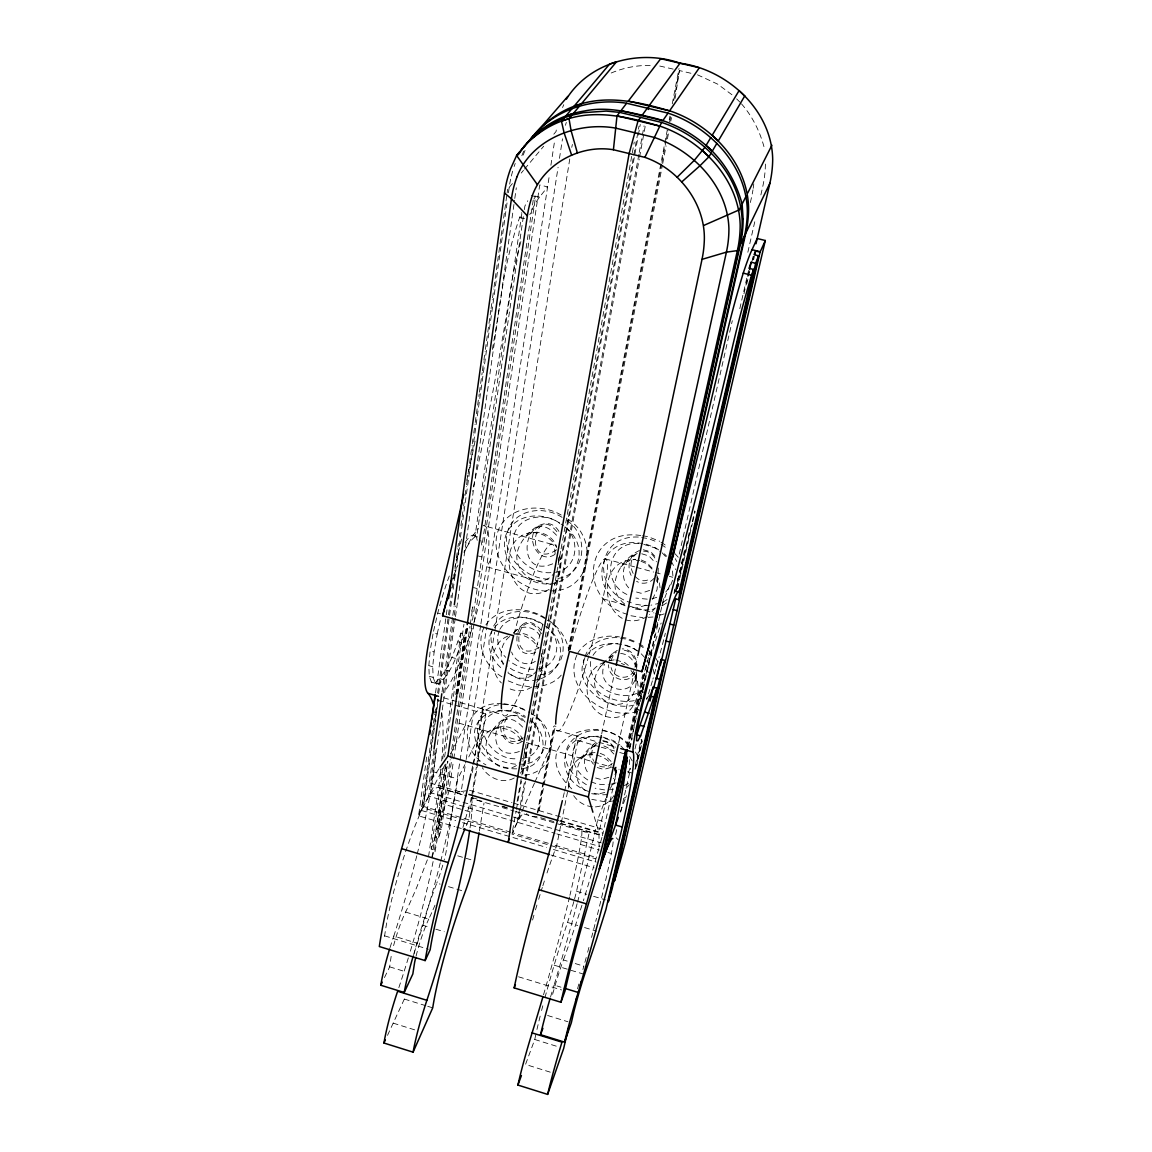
<?xml version="1.0" encoding="UTF-8"?>
<svg xmlns="http://www.w3.org/2000/svg" width="1152" height="1152" viewBox="0 0 1152 1152"><rect width="100%" height="100%" fill="white"/><g stroke="black" fill="none" stroke-linecap="round" stroke-linejoin="round"><path stroke-width="0.75" stroke-dasharray="5 3.75" d="M583.949 659.606C579.931 688.795 616.406 709.459 641.549 698.314M652.522 599.314L657.072 589.594L657.907 578.16M658.109 573.048L658.368 566.179M765.432 164.074L765.245 168.768A119.75 113.227 49.6 0 1 762.595 187.315L760.608 196.099M590.688 661.507C587.03 687.989 624.226 705.355 643.622 689.357M524.549 748.915L524.318 752.99L524.794 749.592M606.298 660.197C566.899 696.83 639.965 731.376 636.293 673.358M636.552 668.664C638.438 659.592 632.174 648.806 622.238 648.864M558.562 562.594L558.965 556.243M610.286 788.501L615.082 779.213L616.219 764.208M672.912 575.957L672.437 570.154M677.693 578.419L677.074 587.131L674.525 593.482M384.48 977.573L389.664 966.845L391.291 955.411M428.818 665.64L430.142 650.837L434.102 651.96L432.734 666.763L433.152 677.39L435.269 683.208L438.869 683.957C453.11 671.242 457.978 651.355 464.659 634.09L460.973 633.053C454.277 650.304 449.395 670.234 435.067 682.877L431.424 682.114L429.264 676.282L428.818 665.64L432.734 666.763M635.011 667.253C636.912 659.347 631.109 650.045 622.57 650.102M636.523 667.022L636.782 664.33M636.394 671.573C636.667 701.338 593.726 690.134 604.483 664.243M445.997 764.006L435.298 836.87L438.624 837.864L441.302 829.526L535.579 196.618L531.288 195.566M690.912 73.267L679.421 70.56L674.856 99.936M558.763 561.01L559.8 553.118M541.426 656.611L541.872 653.328M426.672 757.109L418.565 815.832L454.795 826.56M435.514 693.043L446.069 616.522M446.314 614.736L447.048 609.408M433.786 750.758L429.278 782.798L418.565 815.832L421.344 810.446L433.21 725.011M433.469 723.226L434.693 714.326M434.952 712.555L435.442 708.998M437.659 692.971L448.301 616.435M448.546 614.65L451.267 595.08M452.246 587.952L453.24 580.838M453.485 579.053L454.723 570.154M454.968 568.382L456.206 559.483M456.451 557.698L457.69 548.798M457.934 547.027L458.438 543.456M459.418 536.342L459.922 532.786M460.901 525.658L461.894 518.544M462.139 516.758L463.378 507.859M463.622 506.088L464.126 502.517M465.106 495.403L466.344 486.504M466.589 484.718L467.827 475.819M468.072 474.048L469.31 465.149M469.555 463.363L470.549 456.25M470.794 454.464L472.032 445.565M472.277 443.779L473.515 434.88M473.76 433.109L474.998 424.21M475.243 422.424L479.203 393.955M479.448 392.17L482.17 372.586M482.414 370.814L483.653 361.915M483.898 360.13L485.136 351.23M485.381 349.445L490.824 310.291M491.069 308.52L492.307 299.621M492.552 297.835L493.79 288.936M494.035 287.15L500.962 237.312M501.206 235.541L506.894 194.602M507.139 192.816L507.629 189.259M506.808 832.565L422.741 807.739L438.394 695.434M438.638 693.662L449.323 617.011M449.568 615.226L507.456 199.886M508.45 192.744L509.184 187.402A124.718 116.208 42.6 0 1 510.984 177.624M436.738 711.029L423.432 806.414A97.992 15.912 -73 0 0 384.638 935.856L383.112 938.909M436.982 709.258L438.221 700.43A231.379 42.077 -72.5 0 0 437.76 699.408M442.051 692.006L452.563 617.242M452.822 615.456L454.075 606.557M435.24 749.966L428.717 796.176L555.12 833.371M443.275 693.101L455.587 606.01M455.242 618.336L430.517 792.706L601.315 842.918M455.501 616.565L514.555 200.232M514.8 198.446L516.312 187.776M428.558 856.555L441.173 769.637M442.714 758.995L460.973 633.053M477.576 536.976L475.013 536.285L522.072 211.896M432.043 857.146L434.506 850.046L431.179 849.053L443.045 767.65M444.6 757.022L463.939 624.298M523.339 216.691L476.597 537.48L477.23 540.331M524.376 209.592L524.894 206.05L527.803 200.736M431.899 857.549L445.68 763.56M455.818 694.382L464.659 634.09M456.163 694.699L466.085 627.163M457.042 693.907L466.978 626.386M434.506 850.046L447.552 761.573M457.445 694.339L467.352 627.091M441.302 829.526L437.976 828.533L447.898 761.198M457.834 693.864L467.755 626.544M438.624 837.864L450.216 759.672M450.475 757.901L469.987 626.4M470.246 624.629L472.882 606.859L470.966 613.57M533.232 200.016L481.968 545.659L480.715 539.942M437.976 828.533L439.474 823.795A145.757 25.056 -73.2 0 0 448.978 790.805L453.514 760.55M453.787 758.779L474.019 623.722M474.278 621.936L539.741 184.954L547.603 186.898L539.525 197.165A85.536 16.157 -76.5 0 0 529.79 214.618M480.658 625.507L446.026 852.336A36.763 5.616 -73.1 0 1 444.211 859.896M480.917 623.779L549.547 174.154M550.901 165.269L554.702 140.386M632.606 734.285L637.186 709.502L646.675 671.645A77.947 5.357 -74.4 0 1 661.147 623.03M455.155 792.605L461.189 791.539L465.883 761.314M466.157 759.528L486.59 627.912M486.864 626.141L558.086 167.27M559.469 158.371L562.507 138.802M472.334 772.502L494.597 632.318M494.885 630.547L569.822 158.544M471.773 795.629L476.338 767.203M476.611 765.418L482.314 729.878L468.043 758.347M472.68 795.11L468.72 819.792A98.309 13.507 -73.2 0 0 465.552 827.237M472.954 793.354L477.763 763.387M478.051 761.63L485.683 714.038A232.229 35.741 -72.8 0 0 483.192 709.142A293.386 50.558 -72.8 0 1 472.954 764.453M479.376 830.981L484.042 802.93M430.69 647.568L433.195 632.866L437.17 633.989L434.102 651.96M521.323 769.896L523.224 759.283M523.541 757.512L555.034 582.437M555.35 580.666L557.899 566.525M558.216 564.754L560.765 550.598M561.082 548.842L634.234 142.099M517.104 801.504L521.568 776.75M521.885 774.994L639 126.216M512.582 830.549L516.11 811.08M516.427 809.309L521.554 780.998M522.835 773.914L638.021 136.872M638.352 135.101L640.267 124.488M517.19 822.211L638.914 154.123M639.245 152.366L644.069 125.856M518.76 818.64L525.542 781.502M525.874 779.746L639.23 159.005M639.547 157.234L645.365 125.395M537.293 812.981L553.795 726.235M568.267 650.203L667.238 130.262M669.24 119.794L669.931 116.15M672.264 103.882L679.003 68.515M538.042 812.218L554.53 725.688M569.002 649.757L661.579 164.146M661.91 162.389L665.957 141.192M666.288 139.421L667.973 130.594M669.658 121.766L670.666 116.467M673.69 100.584L679.421 70.56M539.136 810.648L555.336 725.789M569.851 649.757L662.371 165.341M662.702 163.57L666.086 145.901M667.44 138.83L668.779 131.76M670.81 121.147L671.486 117.605M564.638 791.122A295.762 32.99 -73.4 0 0 576.662 735.941A233.914 23.285 -73.3 0 1 577.915 740.506L556.661 845.755A98.942 8.784 -73.6 0 0 546.019 875.952M601.718 733.709L615.83 666.936M574.574 898.834A37.138 2.837 -73.7 0 0 576.562 891.245L589.32 831.974A1576.771 106.978 -76.8 0 1 581.299 829.426A79.661 6.538 -73.7 0 1 580.522 844.445A210.629 17.842 -73.4 0 1 569.923 895.291M606.298 799.258L598.982 832.579L599.069 846.576M618.61 743.141L634.018 672.998M635.558 665.986L637.474 657.216M602.366 835.805L617.213 768.758L613.426 778.637M626.616 746.626L642.658 674.77M627.192 747.922L644.443 670.795M627.912 746.654L647.165 660.629M628.373 746.957L648.432 657.374M648.835 655.632L650.016 650.362M750.37 202.507L751.55 197.237A124.92 117.403 48.9 0 0 752.976 189.835M629.338 748.512L654.97 634.378M656.554 627.365L657.734 622.094M629.885 748.526L632.246 738.014M640.526 701.208L642.888 690.682M643.277 688.939L664.171 596.03M616.694 829.656L615.096 836.669L618.091 839.707M620.683 812.102L630.648 768.226M635.026 748.93L636.221 743.659M679.277 554.112L732.298 320.702M747.85 252.259L755.021 220.666M635.227 765.576L641.203 739.426M675.562 589.334L684.389 550.742M739.8 308.678L747.029 277.099M747.432 275.357L748.627 270.086M634.982 769.334L641.822 739.526M676.426 588.47L690.091 528.84M743.962 293.774L749.189 270.979M635.573 768.83L642.082 740.434M676.642 589.752L694.728 510.898M746.755 284.04L749.966 270.029M751.982 261.274L753.178 256.018M636.696 766.037L637.891 760.781M638.294 759.038L642.312 741.557M677.52 588.182L679.522 579.456M679.925 577.714L692.352 523.584M692.755 521.827L695.16 511.358M752.875 259.92L753.682 256.421M753.624 259.776L754.43 256.277M433.57 631.224L437.76 613.08A76.795 14.242 -74.4 0 1 449.438 575.582M437.17 633.989L441 617.501M539.928 664.272L540.763 661.536M483.998 627.422C475.344 645.451 485.87 667.008 501.898 676.843M491.53 631.382C485.021 645.034 491.645 660.326 502.646 669.298M492.667 629.05C487.814 641.362 494.266 655.358 503.798 663.523M499.363 630.835C495.446 640.051 498.902 650.65 505.728 657.331M435.298 836.87L431.179 849.053M608.976 660.686L612.389 653.63L618.595 649.454M610.891 660.485L613.901 654.278L616.406 652.046M656.467 581.414L657.576 578.203M614.938 769.766L615.917 767.045M427.349 859.867L417.211 886.133A145.757 25.056 -73.2 0 1 405.59 912.067A36.706 5.803 -72.7 0 0 393.595 945.648M576.864 655.128C561.888 689.904 606.931 722.146 638.64 711.043M535.795 1034.654A97.488 6.926 -73.6 0 0 534.758 1039.493L525.528 1064.448L553.262 1073.102M620.41 811.814L626.515 795.24M585.058 656.611C589.046 643.19 604.21 636.941 617.242 637.675M585 657.605C570.413 688.133 612.821 715.723 639.245 703.138M577.526 902.174A246.787 20.29 -73.5 0 0 597.658 819.821L605.851 798.408M672.61 580.277L669.989 586.843L665.453 592.358M521.856 155.707L523.67 151.2M525.053 150.394L523.843 153.389A122.962 115.042 43.5 0 0 522.245 157.997M677.131 588.658L679.723 582.206M562.579 107.525L563.746 104.674M628.099 773.035L629.827 768.845L629.366 759.485M492.365 349.474A1502.957 620.424 -71.7 0 0 502.632 286.589A82.67 15.883 -76.7 0 1 519.653 217.454L521.726 212.616M534.456 783.13L511.949 834.077L595.541 858.758M534.96 781.963L549.418 749.218M387.504 1035.374L404.352 999.058A96.581 13.752 -72.9 0 1 404.827 995.846M440.698 861.278A243.907 41.63 -72.6 0 0 457.733 778.91L464.875 764.669M422.741 807.739L445.954 762.797M450.634 753.754L465.466 725.026M490.68 559.8L486.691 566.784L551.75 584.726M554.256 584.467C560.189 576.49 562.234 565.963 559.858 556.315M524.995 722.059C511.805 703.224 490.723 728.294 486.504 742.061C482.184 759.989 506.563 777.758 519.984 762.336M503.957 719.107C494.294 729.979 508.262 750.125 521.467 741.902M536.616 682.574C542.678 674.885 544.118 664.459 541.541 655.157M639.49 550.469C619.474 559.958 603.403 589.219 626.083 605.03M632.966 555.077C628.459 560.765 627.782 568.973 631.109 575.395M520.33 773.237C525.614 766.685 527.429 757.699 525.211 749.592M655.258 607.81L649.454 614.578M633.845 670.565C629.366 681.106 613.152 678.442 611.122 667.555M635.069 672.134C628.992 686.088 607.723 679.046 608.63 664.718M596.074 742.435C580.824 753.106 566.338 778.378 586.858 791.568M593.352 744.754C588.686 750.154 588.744 758.837 593.424 764.194M439.07 768.744L429.278 782.798L463.68 792.893M613.886 795.6C609.898 802.656 602.021 806.861 594.014 806.962M534.01 198.778L535.579 196.618M485.914 624.845C499.19 605.146 528.912 606.384 546.667 618.941M493.661 626.04C504.144 607.795 530.539 608.011 545.947 619.43M494.352 627.61C506.146 613.037 528.84 614.966 543.11 625.046M499.867 629.309C508.594 614.261 530.554 614.837 543.11 624.528M577.426 653.616C585.936 639.533 603.864 633.931 619.445 636.926M561.24 675.13C554.486 683.395 543.254 686.808 532.886 686.707M586.008 656.352C593.554 644.846 608.472 641.678 621.432 644.544M592.992 655.402C598.306 646.805 607.939 643.392 617.731 643.738M674.237 592.978L676.483 590.27M509.184 187.402L512.51 183.442M521.208 173.074L523.454 170.395M524.578 169.056L543.686 146.246M553.81 134.179L556.056 131.501A115.243 109.627 49.1 0 1 556.862 126.878M646.344 698.702L650.52 693.835M625.982 788.357L629.957 783.907M612.389 653.63L607.507 658.886L614.837 653.976M558.907 531.346C546.538 510.61 520.819 536.443 517.55 551.347C511.934 571.378 539.136 592.43 553.694 573.638M538.891 525.902C523.901 536.04 537.84 565.546 554.789 554.515M556.646 549.778C522.734 572.184 533.894 498.398 558.734 534.168M509.746 636.48C500.76 643.176 498.83 656.51 504.029 666.13M513.936 632.678C520.646 623.635 535.118 626.443 539.87 636.019M541.296 630.418C516.024 600.178 503.827 665.51 537.48 651.83M620.669 567.058L625.003 563.011L630.13 560.376M637.157 553.392C623.203 562.003 635.285 588.427 650.578 578.563M539.251 647.381C505.469 667.555 518.774 597.758 541.627 634.061M513.432 633.067L522.072 625.046M533.563 674.093L536.184 671.688M654.221 578.16C650.016 583.272 642.283 584.899 636.595 581.328M490.694 732.6C499.565 721.426 518.112 726.898 522.461 739.526M600.235 666.706L604.368 663.034M523.152 737.726C495.086 756.691 499.205 695.678 523.987 722.29M595.051 752.573C578.102 753.509 563.731 770.587 569.592 787.55M597.211 743.27C591.566 746.942 590.256 755.006 593.554 760.666M581.386 758.736L585.302 755.395M612.274 763.373C608.717 767.304 602.539 768.082 598.046 765.317M663.336 602.021L667.109 599.515M662.4 605.65L668.362 601.718M624.37 785.678L628.488 783.23M623.779 798.307L626.558 796.68M526.334 536.098C536.933 527.803 552.917 534.874 556.733 546.984M552.686 563.818C511.027 580.882 525.758 499.09 557.554 536.458M549.086 589.406C507.571 613.282 490.291 531.101 536.63 532.368M635.731 554.443C622.584 559.253 619.459 577.987 628.704 587.866M507.758 636.12C489.686 643.694 488.333 670.046 501.379 682.949M649.656 590.414L641.045 593.266L632.362 590.875M646.056 605.146L636.754 607.982L631.253 607.291M535.378 661.291C526.795 667.339 514.57 661.478 511.603 652.018M647.266 616.536C604.426 640.152 589.248 559.022 635.688 559.339L632.606 559.829L639.677 560.664M532.267 675.288C524.722 680.472 514.224 678.514 508.09 672.034M531.706 687.067C524.261 692.006 514.411 691.848 506.822 687.312M604.742 662.17C579.874 670.032 581.875 710.006 606.6 716.659C632.16 723.557 646.574 689.976 632.779 670.997M498.888 727.085C483.437 729.835 473.962 746.654 479.405 761.357M519.365 751.464C481.306 765.115 493.92 694.8 523.526 728.064M514.238 777.974C503.035 784.454 488.534 778.19 482.299 767.635M595.541 745.934C583.546 749.405 580.982 766.224 589.536 774.49M579.629 758.045C590.126 751.392 605.059 754.963 611.899 765.173M610.474 767.549L603.806 769.435L597.038 767.477M608.803 777.312L600.941 779.515L592.934 777.197M604.8 792.432L596.693 794.419L591.624 793.67M611.208 73.008C624.37 67.45 638.827 64.757 653.112 65.592M555.48 572.328C578.059 568.987 581.126 538.157 563.789 526.118M651.974 598.853L659.304 596.448M660.341 602.986L650.995 605.189M654.998 608.558L652.162 609.48M659.448 615.398L665.798 613.368M538.258 668.952C555.48 667.21 562.651 644.486 551.29 632.059M540.504 674.726C568.296 671.544 570.442 632.347 547.33 620.366M500.544 710.755C464.89 719.093 491.069 762.322 517.896 758.578M522.216 758.419C542.794 756.662 545.112 728.942 529.214 718.963M521.957 768.614C547.114 766.469 549.518 732.787 530.453 720.936M524.606 775.166C558.446 771.696 558.245 727.128 531.259 713.592M611.237 784.181L616.277 782.784M557.899 578.448C587.434 574.272 589.234 532.786 565.402 519.667M514.426 634.104C523.498 631.195 533.218 636.365 537.754 644.342M609.25 660.672L614.563 659.822M461.189 791.539L467.856 790.517M493.776 729C504.058 726.077 515.347 731.189 520.963 740.059M638.323 537.062C594.317 534.859 592.402 592.387 631.339 602.798M638.784 543.586C607.565 540.749 599.918 583.056 628.027 594.979M550.886 572.659C531.533 574.114 511.027 556.963 513.648 536.861C517.435 516.096 544.565 511.776 559.57 523.253M549.979 590.832C592.099 592.747 600.134 536.026 565.589 517.939M647.237 599.155L635.832 598.075M649.354 605.304L644.472 605.65L634.507 604.051M648.922 609.696L642.442 610.142L632.534 608.544M648.043 617.342L654.797 616.896M533.75 669.211C524.779 669.83 516.01 666.058 508.982 660.686M502.171 703.714C464.458 700.286 454.723 747.187 485.899 764.899M598.277 736.272C553.565 735.998 574.027 789.034 608.285 784.282M519.149 764.05C546.682 766.944 555.696 728.798 533.275 715.162M516.744 768.816C496.022 769.666 472.435 751.838 474.754 730.21C479.448 708.091 508.954 705.629 525.298 716.371M613.31 789.61L604.339 789.898L595.166 788.227M607.651 794.635L602.294 794.794L593.179 793.123M613.728 801.072L602.87 801.389L591.782 799.358M532.742 532.627C542.794 532.469 551.722 538.834 556.574 547.358M643.306 549.749L650.75 551.779L656.266 557.798M643.608 551.174C649.8 551.03 654.926 555.998 656.366 561.787M641.765 553.781L649.066 556.013L655.618 563.141M515.707 634.262C525.283 634.306 533.822 640.21 538.603 648.274M620.611 653.458C627.955 653.832 633.816 659.966 635.717 666.792M615.902 659.995L624.989 662.746L629.366 666.317M602.77 740.477L609.638 742.45L614.779 747.806M603.101 741.557C608.659 741.643 613.454 745.848 614.952 751.09M592.416 806.717C584.683 806.213 577.541 801.619 573.365 795.182M640.786 535.522C584.136 527.011 576.533 599.933 627.653 614.434M642.557 535.795L647.87 536.602L659.707 541.267M641.722 537.581L648.533 538.618L658.282 542.462M642.802 543.672C596.347 533.966 586.138 594.389 629.395 607.306M643.795 544.349L655.128 548.006L660.744 551.837M548.381 579.168C523.325 578.621 497.938 552.053 509.342 526.795C519.811 507.312 547.704 506.362 563.976 518.702M546.696 591.077C516.427 590.342 485.698 558.346 499.349 527.76C511.69 504.605 544.579 502.992 564.293 517.061M630.936 615.744L642.974 617.688M621.144 637.214L626.242 638.05L637.603 642.557M620.51 638.208L627.034 639.274L636.379 643.003M531.374 675.245L521.986 673.632L512.957 670.032L506.232 665.554M529.733 686.866L518.386 684.922L507.47 680.558M659.779 66.038L676.138 69.782M503.726 703.642L514.93 705.6L529.877 712.67M504.518 710.539L513.691 712.152L525.182 717.451M602.885 737.093L613.325 740.578L619.848 744.912M601.704 737.683C558.979 727.416 550.656 780.394 590.27 791.957M515.635 764.179C458.669 758.909 468.446 684.115 525.326 709.891M534.744 195.984L539.525 197.165M519.653 217.454L527.717 219.456M551.549 544.205L483.538 525.643A88.574 16.056 -74.4 0 1 473.126 625.176M605.16 558.835L634.594 566.87M636.322 567.331L653.645 572.054M655.373 572.53L662.299 574.416M669.226 576.317L672.682 577.253M465.149 542.376A76.795 14.242 -74.4 0 1 473.414 535.075L477.274 536.126A76.81 14.069 -74.4 0 0 463.939 552.24M478.166 555.941L481.896 556.963M603 598.867L653.918 612.907M655.618 613.382L662.4 615.254M476.554 570.571L480.269 571.594M473.501 587.549L477.187 588.571M437.76 613.08L440.424 613.829M646.675 671.645L650.794 672.797M641.462 691.589L645.566 692.741M458.006 641.837L461.693 642.874M637.186 709.502L641.275 710.654M451.771 657.389L455.486 658.44M445.608 669.96L449.352 671.026M439.92 678.672L443.678 679.752M429.264 676.282L433.152 677.39M435.067 682.877L438.869 683.957M431.424 682.114L435.269 683.208M443.578 697.795L503.035 714.83M556.603 730.181L615.643 747.101M438.221 700.43L453.485 704.808M455.17 705.283L485.683 714.038M577.915 740.506L599.645 746.741M601.315 747.216L618.019 752.011M619.704 752.486L624.715 753.926M459.115 723.197L619.142 769.306M627.552 771.739L634.45 773.726M435.514 752.918A271.368 50.414 -72.2 0 1 433.685 771.883L457.733 778.91M597.658 819.821L605.779 822.197M469.526 790.258L511.963 802.685M513.662 803.189L602.611 829.238M560.059 820.541L603.058 833.141M559.699 821.059L598.982 832.579L593.41 813.917M439.229 787.752L466.69 795.802M501.984 806.155L508.694 808.128M560.995 823.478L601.214 835.272M448.978 790.805L466.675 795.989M472.118 797.587L478.915 799.589M502.877 806.616L507.946 808.099M553.795 821.563L536.616 816.509A1566.216 147.931 -77.8 0 1 528.12 814.838M560.419 823.493L601.906 835.675M477.086 800.208L514.066 811.051M515.736 811.555L585.086 831.902M556.848 833.89L599.947 846.562M510.84 832.219L423.432 806.414A78.811 12.946 -73 0 1 441.605 803.52L463.421 809.957M465.091 810.446L471.816 812.419A208.771 31.493 -72.6 0 1 469.915 828.749M580.522 844.445L599.371 850.003M607.939 852.523L611.366 853.531A211.162 13.925 -73.6 0 1 595.728 921.341M548.338 843.293L512.554 832.723A79.315 9.072 -73.4 0 1 523.109 813.658M555.149 845.309L596.059 857.376M697.493 74.808L717.638 84.125L733.176 95.659M421.344 810.446L455.717 820.598M462.6 822.643L546.61 847.469M553.45 849.485L596.174 862.114M456.523 827.078L461.693 828.605M551.174 855.086L594.072 867.787M457.718 855.821L472.752 860.299M576.562 891.245L586.771 894.298M593.597 896.328L605.506 899.885M413.525 955.526A96.581 13.752 -72.9 0 1 422.294 925.07A114.667 16.157 -72.9 0 1 436.795 883.123L440.136 884.131M448.502 886.651L455.198 888.653M456.869 889.157L461.88 890.669M544.968 997.632A97.488 6.926 -73.6 0 1 554.155 965.174A115.733 8.15 -73.6 0 1 567.518 922.435L577.757 925.502M584.582 927.562L596.52 931.147M405.59 912.067L428.746 919.094A146.016 23.054 -73.3 0 0 431.741 912.629M552.614 994.349A37.138 2.592 -73.6 0 1 563.4 959.962L568.483 961.502M575.251 963.562L583.718 966.139M422.294 925.07L429.048 927.115M435.787 929.174L444.226 931.738M554.155 965.174L583.416 974.074M416.779 855.806A243.418 45.23 -72.4 0 1 393.797 936.086L417.312 943.272A62.006 8.957 -72.8 0 0 413.611 954.792M577.094 903.758A246.787 20.29 -73.5 0 1 554.098 985.09L560.981 987.192M384.638 935.856L428.472 949.248M518.558 976.81L561.571 989.957M389.664 966.845L406.224 971.942M547.589 1015.488L567.936 1021.752M404.352 999.058L426.053 1005.782M427.723 1006.301L432.72 1007.842M534.758 1039.493L558.576 1046.88M393.178 1023.134L416.88 1030.536M646.186 544.19L655.877 548.006L661.565 551.894M625.738 645.062L633.398 648.115L638.813 651.758M624.672 645.077L633.974 648.778L639.446 652.464M604.814 738.23L613.757 741.816L619.027 745.315M641.304 560.002L646.56 562.306L653.76 569.837M641.002 561.24L646.315 563.558L653.818 570.845M621.374 663.379L624.557 664.776M603.85 745.934L607.795 747.677L613.901 754.013M600.206 753.307L605.059 755.453L611.77 762.134M586.397 784.699C532.195 750.672 596.995 704.606 630.461 747.749M507.989 672.854C543.773 698.501 582.379 654.106 545.818 626.342M548.107 619.891C558.907 626.846 566.971 638.366 568.872 651.226M639.043 643.522L646.2 648.346M639.13 644.846L644.63 648.562M559.67 523.094C543.355 511.92 517.392 513.144 507.182 531.907C498.802 549.893 510.509 569.779 526.882 578.261C567.403 601.2 601.243 549.72 561.096 524.059M661.018 542.16L667.541 546.61M661.147 544.421L666.864 548.323M473.414 535.075L475.013 536.285M736.646 98.885L739.786 102.024M571.781 788.875C523.397 743.659 597.168 706.176 631.253 747.072M620.885 745.992L624.01 749.246M649.022 653.227L651.211 655.56M641.232 653.818L645.552 658.397M647.626 649.31L652.19 654.178M664.416 553.824L666.677 556.301M662.155 552.802L666.619 557.669M674.87 553.55L678.413 557.424M741.47 103.838C752.99 116.957 760.723 133.114 764.827 150.019M630.936 670.45L634.378 675.173L637.128 682.042M629.698 756.59L632.275 761.04M635.429 752.026L638.05 756.547M647.006 661.003L649.138 664.79M655.618 657.821L657.922 661.954M671.141 561.125L675.677 569.549M680.861 561.96L682.445 564.926M675.259 558.691L676.786 561.528M674.683 590.17L675.158 591.077M613.973 767.938L616.666 774.36L614.736 768.341M656.482 574.632L659.304 582.005L660.341 589.939M653.083 669.024L654.278 673.963M655.718 663.638L656.525 666.979M679.68 570.384L680.357 573.379M614.938 769.709L615.571 773.798M634.968 676.469L635.803 682.315M656.885 576.95L657.72 583.258M453.974 575.208A76.81 14.069 -74.4 0 1 458.006 565.056M456.71 557.885A76.795 14.242 -74.4 0 1 459.173 552.744M475.042 441.158A1502.957 620.424 -71.7 0 1 466.733 480.658M434.952 711.878A271.368 50.414 -72.2 0 1 435.96 721.267M433.685 771.883A243.418 45.23 -72.4 0 1 417.168 854.251M390.067 947.578A61.891 9.734 -72.6 0 1 393.797 936.086M440.294 862.848A243.907 41.63 -72.6 0 1 417.312 943.272M471.499 797.4A146.016 23.054 -73.3 0 1 461.995 830.462M434.995 905.198A146.016 23.054 -73.3 0 1 432.49 910.944M416.059 956.174A36.763 5.342 -72.8 0 1 428.746 919.094M437.717 699.235A271.512 49.306 -72.2 0 1 438.84 701.712M441.648 712.454A271.512 49.306 -72.2 0 1 441.662 760.954M440.842 768.888A271.512 49.306 -72.2 0 1 440.266 773.798M520.877 241.589A82.714 15.538 -76.6 0 0 510.653 288.634A1505.275 608.126 -71.8 0 1 472.464 491.27M461.549 539.15A1505.275 608.126 -71.8 0 1 455.011 566.438M514.022 634.018A89.035 12.629 -74.4 0 1 541.267 557.078A89.035 12.629 -74.4 0 1 555.106 555.019M542.621 625.205A89.035 12.629 -74.4 0 1 501.667 710.611M472.147 628.387A88.574 16.056 -74.4 0 1 444.758 691.07M453.83 578.664A88.574 16.056 -74.4 0 1 456.192 572.112M464.515 551.765A88.574 16.056 -74.4 0 1 478.382 528.624M527.227 814.306A1566.216 147.931 -77.8 0 1 526.349 813.715M565.445 125.309A119.606 114.077 46.9 0 1 566.309 122.386M571.752 147.37A124.69 119.131 42.8 0 1 572.4 144.461M511.358 176.026A124.718 116.208 42.6 0 1 513.605 168.091M514.123 166.536A124.718 116.208 42.6 0 1 515.218 163.44M441.605 803.52A208.253 35.237 -72.4 0 1 434.434 854.827M433.109 861.552A208.253 35.237 -72.4 0 1 409.795 953.107M408.341 957.874A208.253 35.237 -72.4 0 1 398.693 988.099M442.757 865.152A36.763 5.616 -73.1 0 1 436.795 883.123M471.11 798.091A78.984 11.563 -73.1 0 1 471.816 812.419M481.882 801.101A1556.251 187.949 -78.7 0 1 474.725 799.344M473.558 798.826A1556.251 187.949 -78.7 0 1 471.254 797.544M472.608 766.037A293.386 50.558 -72.8 0 1 470.88 773.986M550.598 996.782A62.626 4.349 -73.6 0 1 554.098 985.09M601.934 837.389A147.586 11.203 -73.9 0 1 599.299 846.893M598.853 848.491A147.586 11.203 -73.9 0 1 583.387 900.677M581.933 905.27A147.586 11.203 -73.9 0 1 576.187 923.112L572.89 933.034A147.586 11.203 -73.9 0 1 563.4 959.962M570.01 649.714A89.381 9.907 -74.4 0 1 605.635 558.85A89.381 9.907 -74.4 0 1 589.248 654.221M588.773 655.862A89.381 9.907 -74.4 0 1 555.754 726.091M674.726 589.118A89.842 6.35 -74.4 0 1 674.021 593.597M665.338 633.211A89.842 6.35 -74.4 0 1 664.488 636.581M663.696 639.72A89.842 6.35 -74.4 0 1 658.944 657.662M658.051 660.946A89.842 6.35 -74.4 0 1 652.896 679.133M652.378 680.875A89.842 6.35 -74.4 0 1 646.69 699.71M630.763 744.278A89.842 6.35 -74.4 0 1 628.978 747.835M661.853 606.067A89.842 6.35 -74.4 0 1 671.069 582.624M753.768 183.83A124.92 117.403 48.9 0 1 753.192 188.338M573.854 901.483A37.138 2.837 -73.7 0 1 567.518 922.435M536.962 1029.47A97.488 6.926 -73.6 0 1 540.792 1013.616M541.584 1010.52A97.488 6.926 -73.6 0 1 542.808 1005.782M594.922 924.509A211.162 13.925 -73.6 0 1 591.552 937.44M588.931 947.39A211.162 13.925 -73.6 0 1 587.578 952.445M586.21 957.528A211.162 13.925 -73.6 0 1 582.912 969.552M578.894 983.981A211.162 13.925 -73.6 0 1 577.541 988.776M569.534 896.947A210.629 17.842 -73.4 0 1 542.765 997.373M613.123 841.853A79.848 5.098 -73.8 0 1 611.366 853.531M564.264 792.706A295.762 32.99 -73.4 0 1 562.738 799.07M532.584 920.03A98.942 8.784 -73.6 0 1 534.557 913.104M535.493 909.864A98.942 8.784 -73.6 0 1 537.739 902.304M538.646 899.309A98.942 8.784 -73.6 0 1 542.318 887.429M542.851 885.758A98.942 8.784 -73.6 0 1 545.501 877.55"/><path stroke-width="1.5" d="M675.115 598.666L678.989 599.731L679.55 593.064L755.669 263.318L758.52 255.787L754.07 254.678L755.64 251.035L760.061 252.13L765.317 240.509L757.195 238.507L752.011 249.696A86.861 6.408 -75.2 0 0 743.242 273.139A83.995 6.163 -75.2 0 0 724.565 343.094A1570.147 254.578 -73.4 0 1 641.909 671.674L569.563 651.384A89.381 9.907 -74.4 0 0 555.696 724.003M616.205 665.179L702.014 259.358A119.088 109.339 43.2 0 0 704.218 242.467C706.594 205.186 679.622 169.272 644.875 157.363L613.426 149.746L616.997 115.834L619.661 112.363L661.594 122.414C703.627 136.21 741.24 175.435 742.147 221.314A125.05 116.237 43.1 0 1 739.339 246.542L653.069 632.218M429.854 733.982L430.358 730.411M430.848 726.854L431.338 723.298M431.827 719.741L435.269 694.829M448.531 598.723L504.518 192.974A125.669 116.842 42.2 0 1 510.552 168.883L516.614 155.477L528.336 141.566M434.03 748.973L441.792 693.792M454.32 604.771L511.43 198.864A116.021 107.712 41.9 0 1 517.046 176.659M440.05 767.347L447.898 756.101L456.782 695.678M467.237 624.6L527.357 215.899A119.002 110.693 38.5 0 1 531.058 199.598C540.662 165.37 578.995 143.971 613.426 149.746M479.088 832.738L474.422 860.803A36.85 5.011 -73.2 0 1 465.235 891.677A114.898 14.429 -73.1 0 0 450.979 933.797A96.768 12.269 -73.1 0 0 432.72 1007.842L413.078 1052.165L383.947 1043.021A65.117 9.49 -72.5 0 1 397.627 991.253L426.874 1000.31A65.261 8.467 -72.7 0 0 413.078 1052.165M508.91 838.858L508.277 842.4L517.752 776.419L629.136 153.547L638.05 120.874L640.598 117.389M648.274 109.483L648.922 105.941L680.011 63.216C727.272 69.307 772.085 110.29 772.69 159.566A115.272 109.44 49.7 0 1 769.867 183.254L756 243.763M592.906 812.218L588.341 796.954L601.344 735.466M660.398 665.424L675.634 599.126M765.317 240.509L625.406 842.573A147.859 9.086 -74 0 1 615.931 876.053L614.52 880.891L760.075 252.086M606.672 797.501L618.221 744.898M637.862 655.459L726.408 252.144A116.035 107.554 42.4 0 0 728.914 228.802C727.862 186.35 692.986 150.192 654.106 137.39L615.298 128.045C577.354 121.45 531.605 138.96 517.046 176.659M648.533 648.475L737.381 250.618A125.683 116.654 42.8 0 0 740.174 225.288C739.267 179.827 702.389 140.962 661.018 126.49C629.726 117.432 595.915 108.562 563.947 120.226C548.539 125.496 534.73 134.942 523.728 146.894M626.803 749.678L601.301 863.626L599.213 869.314L625.824 750.125A234.806 16.661 -73.6 0 1 626.386 754.402M627.12 750.168L602.352 860.774L618.35 817.387M653.458 632.534L740.333 244.498A124.733 116.021 43.2 0 0 743.126 219.312M606.845 848.592L627.365 757.296M668.39 574.69L744.523 235.8A123.394 115.128 43.9 0 0 747.331 210.83C746.539 165.557 709.531 126.706 668.016 113.126L626.63 103.248C593.496 97.992 557.381 108.446 534.888 134.006M608.198 844.934L627.12 760.795M672.854 557.467L745.776 233.194A122.99 114.854 44.1 0 0 748.584 208.282C747.864 163.786 711.936 125.539 671.371 111.398C639.23 101.851 603.792 93.442 571.464 107.309C555.61 113.774 541.973 124.877 531.274 138.154M649.987 701.078L653.184 687.125L656.971 688.19L605.923 909.562L596.275 940.075A147.859 9.086 -74 0 1 587.102 967.162A37.195 2.102 -73.8 0 0 573.912 1011.499L571.32 1022.789L564.538 1042.128L540.533 1034.698A62.626 4.349 -73.6 0 1 550.166 998.251M653.472 688.68L661.162 659.419L664.949 660.47L612.014 889.387L608.27 901.872L659.664 679.219L664.949 660.47M749.592 269.222L751.19 262.21L755.669 263.318M656.755 678.643L661.162 659.419M754.834 254.534L755.64 251.035M676.469 591.437L679.104 592.157L753.509 269.453L749.03 268.33L751.19 262.21M678.989 599.731L758.52 255.787M656.971 688.19L640.598 735.912L636.71 734.803L653.184 687.125M564.538 1042.128A62.741 3.528 -73.7 0 1 578.189 992.448A247.306 16.459 -73.7 0 0 622.296 827.021A275.746 18.36 -73.6 0 0 633.182 752.126A89.885 5.976 -74.4 0 1 649.613 673.834A1572.768 239.846 -73.5 0 0 732.845 345.197A84.038 5.789 -75.2 0 1 751.579 275.227L753.509 269.453M542.765 997.373A210.629 17.842 -73.4 0 1 532.094 1032.898A65.765 4.795 -73.4 0 0 517.91 1085.069L547.632 1094.4L563.674 1048.464A97.69 5.4 -73.8 0 1 567.014 1034.352M562.349 800.669A295.762 32.99 -73.4 0 1 538.862 889.661A170.366 14.789 -73.7 0 0 514.166 987.898L560.938 1002.254L565.013 991.008A99.274 6.278 -73.8 0 1 602.87 859.392A79.848 5.098 -73.8 0 1 612.835 838.685M540.533 1034.698L542.894 1028.29M517.91 1085.069L521.424 1075.55M514.166 987.898L515.419 984.73M661.594 122.414L644.875 157.363M435.946 696.384A231.379 42.077 -72.5 0 0 435.082 695.362A292.176 59.472 -72.5 0 1 401.616 848.65A168.768 26.813 -73.2 0 0 379.31 946.541L425.146 960.595L430.157 949.766A98.309 13.507 -73.2 0 1 464.904 828.792M383.947 1043.021L385.373 1039.968M389.621 949.018A61.891 9.734 -72.6 0 0 380.765 985.234L404.208 992.491L412.834 973.973L414.59 962.568A36.763 5.342 -72.8 0 1 415.656 957.83M739.339 246.542L737.381 250.618L726.408 252.144L702.014 259.358M740.333 244.498L744.523 235.8M745.776 233.194L769.882 183.254M380.765 985.234L382.248 982.166M741.154 205.992L739.166 209.909L703.757 225.432M743.126 219.312L742.147 204.019L746.381 195.667M747.648 193.162L771.912 145.224M518.227 154.8L524.693 145.742M566.381 99.115C589.406 61.949 639.821 48.83 680.011 63.216M640.598 735.912L637.891 740.808L636.509 740.707C637.819 717.552 645.48 695.246 650.794 672.797A77.976 5.17 -74.4 0 1 678.658 591.264L679.104 592.157M681.754 181.93L699.998 165.715L708.984 156.73L711.144 153.058M716.861 143.352L712.238 151.214C696.024 135.115 675.518 123.422 653.357 117.835C630.864 112.651 607.853 106.085 584.582 110.966C562.248 114.451 541.526 126.245 526.795 143.352M677.189 177.192L694.282 160.344L704.981 147.226M710.784 137.606L706.075 145.397C723.73 160.675 735.998 181.613 742.147 204.019M668.016 113.126L662.818 120.643L620.986 110.635L626.63 103.248M641.866 115.632L647.294 108.173M533.246 135.878L521.251 150.12M571.622 155.102L564.106 132.84L561.456 121.162L569.016 118.67L571.896 115.214L583.171 112.694L606.211 111.082L619.661 112.363M579.485 106.128L573.336 113.486L565.834 115.978L572.054 108.59M561.456 121.162L564.379 117.706L571.896 115.214M519.71 151.906L516.614 155.477L537.206 184.406M529.834 140.213L567.778 96.408M530.64 139.378L547.661 125.928L564.379 117.706M616.997 115.834L659.16 125.942M752.011 249.696L760.234 251.726M743.242 273.139L751.579 275.227M673.229 609.624L677.074 610.675M670.118 624.053L673.934 625.118M666.014 641.002L669.802 642.067M450.821 583.474A1505.275 608.126 -71.8 0 1 442.613 615.787L513.59 635.688A89.035 12.629 -74.4 0 0 501.451 708.48M655.877 678.154L659.664 679.219M650.462 696.125L654.264 697.19M645.25 712.21L649.066 713.29M640.57 725.414L644.414 726.509M463.738 494.352A1502.957 620.424 -71.7 0 1 435.125 613.685A88.531 16.416 -74.4 0 0 427.925 693.302L438.509 696.341M620.726 748.555L633.182 752.126M447.898 756.101L588.341 796.954M622.296 827.021L615.528 825.048A275.587 19.526 -73.5 0 0 625.81 750.024A297.029 23.63 -73.6 0 1 586.469 903.888A170.914 10.57 -73.9 0 0 560.938 1002.254M468.85 794.405L557.986 820.555M463.421 829.123L549.461 854.582M401.616 848.65L448.258 862.574A169.301 22.752 -73.4 0 0 425.146 960.595M538.862 889.661L586.469 903.888M564.422 988.243L578.189 992.448M532.094 1032.898L561.946 1042.142A65.909 3.73 -73.6 0 0 547.632 1094.4M504.518 192.974L511.43 198.864L527.357 215.899M702.778 150.883L708.984 156.73M577.354 152.914L571.075 130.565L569.016 118.67M427.925 693.302A271.368 50.414 -72.2 0 1 433.282 704.016M404.208 992.491A62.006 8.957 -72.8 0 1 413.179 956.246M442.613 615.787A88.574 16.056 -74.4 0 1 450.95 587.218M452.088 578.362A1505.275 608.126 -71.8 0 1 451.238 581.76M469.685 830.347A208.771 31.493 -72.6 0 1 426.874 1000.31M470.88 773.986A293.386 50.558 -72.8 0 1 448.258 862.574M641.909 671.674A89.842 6.35 -74.4 0 1 648.605 647.957M653.011 633.254A89.842 6.35 -74.4 0 1 654.941 627.019M567.36 1032.955A97.69 5.4 -73.8 0 1 568.814 1027.152M575.597 1001.592A97.69 5.4 -73.8 0 1 577.008 996.509M580.205 985.147A97.69 5.4 -73.8 0 1 581.4 981M744.725 95.976L718.243 141.005L712.181 135.274L739.094 90.59L744.725 95.976M699.336 67.752L669.571 110.866L628.33 101.03L660.73 58.694L699.336 67.752M616.579 61.704L581.328 103.925L573.912 106.387L609.595 64.08L616.579 61.704"/></g></svg>
